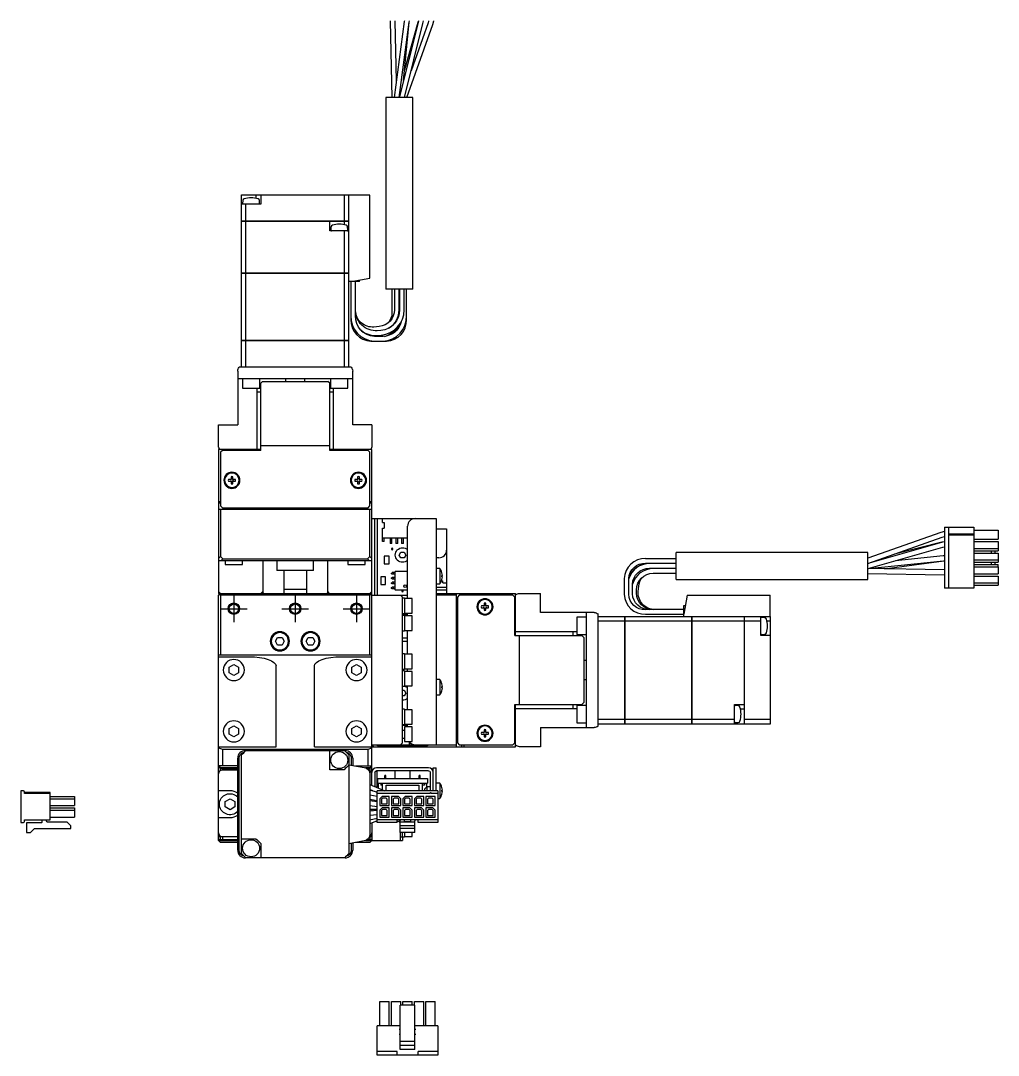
# Model space of a CAD drawing. Extents: x 0 to 1083, y -8 to 883.
# Drawn here: x 268.4 to 523.4, y 278.4 to 548.3 of the extents above; entities that cross this region are included whole.
import ezdxf

# ---------------------------------------------------------------- set-up
doc = ezdxf.new("R2010")
doc.units = 0
doc.header["$LTSCALE"] = 0.5
doc.linetypes.add('CENTER', pattern=[50.8, 31.75, -6.35, 6.35, -6.35])
for name, color, linetype in [('MSM_CENTER', 1, 'CENTER'), ('MSM_CONTINUOUS', 7, 'CONTINUOUS'), ('MSM_NARROW', 5, 'CONTINUOUS')]:
    doc.layers.add(name, color=color, linetype=linetype)

msp = doc.modelspace()

# ---------------------------------------------------------------- linework, layer by layer
at = {"layer": 'MSM_CENTER'}
for p, q in [((324, 398.41), (324, 391.41)), ((340, 398.41), (340, 391.41)), ((356, 398.41), (356, 391.41)), ((320.5, 394.91), (327.5, 394.91)), ((336.5, 394.91), (343.5, 394.91)), ((352.5, 394.91), (359.5, 394.91))]:
    msp.add_line(p, q, dxfattribs=at)
at = {"layer": 'MSM_CONTINUOUS'}
for p, q in [((364.8, 548.31), (364.8, 548.2)), ((364.8, 548.31), (364.81, 548.13)), ((364.8, 548.2), (365.2, 528.31)), ((368.46, 548.07), (365.85, 528.31)), ((366.1, 548.16), (366.1, 548.31)), ((366.42, 532.61), (366.1, 548.16)), ((368.49, 548.31), (368.46, 548.07)), ((369.75, 547.9), (369.79, 548.31)), ((369.76, 547.9), (369.79, 548.31)), ((372.15, 548.31), (372.03, 547.81)), ((372.16, 548.31), (372.07, 547.86)), ((373.33, 547.55), (373.47, 548.31)), ((374.81, 548.31), (374.65, 547.7)), ((375.87, 547.27), (376.13, 548.31)), ((375.88, 547.28), (376.14, 548.31)), ((367.16, 528.31), (369.75, 547.9)), ((372.07, 547.86), (367.19, 528.53)), ((368.25, 532.73), (369.76, 547.9)), ((368.47, 528.31), (373.33, 547.55)), ((372.03, 547.81), (368.52, 535.49)), ((369.14, 528.31), (375.88, 547.28)), ((374.65, 547.71), (370.22, 535.24)), ((370.65, 528.31), (363.65, 528.31)), ((363.65, 528.31), (363.65, 478.31)), ((370.65, 478.31), (370.65, 528.31)), ((326, 496.02), (326, 502.91)), ((326, 502.91), (354, 502.91)), ((329.75, 502.91), (329.75, 501.97)), ((331, 502.91), (331, 500.41)), ((352.85, 496.02), (352.85, 502.91)), ((354, 464.91), (354, 502.91)), ((359.5, 502.81), (354, 502.81)), ((359.5, 481.17), (359.5, 502.81)), ((331, 500.41), (326, 500.41)), ((326.34, 501.38), (326.27, 500.62)), ((327.16, 496.02), (327.16, 500.41)), ((330.73, 500.62), (330.67, 501.38)), ((326, 496.02), (354, 496.02)), ((326, 482.41), (326, 496.01)), ((354, 496.01), (326, 496.01)), ((326.01, 496.01), (326.01, 496.02)), ((327.16, 496.01), (327.16, 496.02)), ((327.16, 482.41), (327.16, 496.01)), ((349, 493.51), (349, 496.01)), ((349.34, 494.49), (349.27, 493.73)), ((352.75, 496.01), (352.75, 495.08)), ((352.85, 496.01), (352.85, 496.02)), ((353.73, 493.73), (353.67, 494.49)), ((353.99, 496.01), (353.99, 496.02)), ((354, 493.51), (349, 493.51)), ((352.85, 482.41), (352.85, 493.51)), ((326, 482.41), (354, 482.41)), ((326, 464.91), (326, 482.4)), ((354, 482.4), (326, 482.4)), ((326.01, 482.41), (326.01, 482.4)), ((327.16, 482.41), (327.16, 482.4)), ((327.16, 464.91), (327.16, 482.4)), ((352.85, 482.41), (352.85, 482.4)), ((352.85, 464.91), (352.85, 482.4)), ((353.99, 482.41), (353.99, 482.4)), ((354.6, 480.31), (359.5, 481.17)), ((356.8, 480.31), (356.8, 480.7)), ((356.8, 480.31), (354, 480.31)), ((354.55, 480.31), (354.55, 471.31)), ((355.75, 471.31), (355.75, 480.31)), ((370.65, 478.31), (363.65, 478.31)), ((365.25, 478.31), (365.25, 471.31)), ((365.9, 478.31), (365.9, 472.89)), ((367.1, 472.89), (367.1, 478.31)), ((367.2, 478.31), (367.2, 472.86)), ((368.4, 472.86), (368.4, 478.31)), ((369.05, 470.31), (369.05, 478.31)), ((354.55, 470.84), (354.55, 470.31)), ((365.25, 471.31), (365.13, 470.39)), ((361.9, 468.51), (360.52, 468.38)), ((362.34, 467.48), (361.42, 467.41)), ((326, 464.91), (354, 464.91)), ((326, 457.91), (326, 464.9)), ((354, 464.9), (326, 464.9)), ((326.01, 464.91), (326.01, 464.9)), ((327.16, 464.91), (327.16, 464.9)), ((327.16, 457.91), (327.16, 464.9)), ((352.85, 464.91), (352.85, 464.9)), ((352.85, 457.91), (352.85, 464.9)), ((353.99, 464.91), (353.99, 464.9)), ((354, 457.91), (354, 464.9)), ((359.75, 464.71), (363.85, 464.71)), ((362.93, 465.91), (360.67, 465.91)), ((361.51, 466.21), (362.44, 466.28)), ((325, 456.91), (325, 442.91)), ((354.62, 457.91), (325.38, 457.91)), ((355, 442.91), (355, 456.91)), ((355, 454.91), (325, 454.91)), ((326.25, 454.91), (326.25, 452.41)), ((330.75, 452.41), (330.75, 454.91)), ((331.5, 454.21), (331, 453.71)), ((331, 436.21), (331, 453.71)), ((331.5, 454.21), (348.5, 454.21)), ((337.5, 454.91), (337.5, 454.21)), ((342.5, 454.21), (342.5, 454.91)), ((349, 453.71), (348.5, 454.21)), ((349, 436.21), (349, 453.71)), ((349.25, 454.91), (349.25, 452.41)), ((353.75, 452.41), (353.75, 454.91)), ((326.25, 452.41), (330.75, 452.41)), ((330, 452.41), (330, 436.21)), ((331, 451.41), (330, 451.41)), ((350, 451.41), (349, 451.41)), ((349.25, 452.41), (353.75, 452.41)), ((350, 436.21), (350, 452.41)), ((320, 442.91), (325, 442.91)), ((320, 437.41), (320, 442.91)), ((360, 442.91), (355, 442.91)), ((360, 442.91), (360, 437.41)), ((349, 437.41), (331, 437.41)), ((331, 436.41), (320, 436.41)), ((320, 436.41), (320, 398.91)), ((321, 436.21), (320.5, 435.71)), ((320.5, 435.71), (320.5, 421.71)), ((331, 436.21), (321, 436.21)), ((360, 436.41), (349, 436.41)), ((359, 436.21), (349, 436.21)), ((359.5, 435.71), (359, 436.21)), ((359.5, 421.71), (359.5, 435.71)), ((360, 348.8), (360, 436.41)), ((323.26, 429.33), (323.26, 428.65)), ((323.74, 428.65), (323.74, 429.33)), ((356.26, 429.33), (356.26, 428.65)), ((356.74, 428.65), (356.74, 429.33)), ((323.26, 428.65), (322.58, 428.65)), ((322.58, 428.17), (323.26, 428.17)), ((323.26, 428.17), (323.26, 427.49)), ((324.42, 428.65), (323.74, 428.65)), ((323.74, 427.49), (323.74, 428.17)), ((323.74, 428.17), (324.42, 428.17)), ((356.26, 428.65), (355.58, 428.65)), ((355.58, 428.17), (356.26, 428.17)), ((356.26, 428.17), (356.26, 427.49)), ((357.42, 428.65), (356.74, 428.65)), ((356.74, 428.17), (357.42, 428.17)), ((356.74, 427.49), (356.74, 428.17)), ((320, 422.91), (320.5, 422.91)), ((320.5, 422.41), (320, 422.41)), ((320.5, 421.71), (321, 421.21)), ((321, 421.21), (359, 421.21)), ((330, 421.21), (330, 420.91)), ((331.75, 420.91), (331.75, 421.21)), ((335, 421.21), (335, 421.11)), ((335, 421.11), (345, 421.11)), ((335, 421.11), (335.2, 420.91)), ((344.8, 420.91), (345, 421.11)), ((345, 421.11), (345, 421.21)), ((348.25, 421.21), (348.25, 420.91)), ((350, 420.91), (350, 421.21)), ((359, 421.21), (359.5, 421.71)), ((359.5, 422.91), (360, 422.91)), ((360, 422.41), (359.5, 422.41)), ((320, 420.91), (360, 420.91)), ((320.5, 420.91), (320.5, 408.52)), ((359.5, 408.52), (359.5, 420.91)), ((360, 418.41), (376.8, 418.41)), ((360.8, 398.41), (360.8, 418.41)), ((361.5, 398.41), (361.5, 418.41)), ((362.75, 417.41), (362.75, 418.41)), ((376.8, 418.41), (376.8, 359.41)), ((362.75, 417.41), (363.25, 417.41)), ((362.75, 415.91), (363.25, 415.91)), ((362.75, 412.41), (362.75, 415.91)), ((363.25, 417.41), (363.25, 415.91)), ((369.3, 397.56), (369.3, 416.41)), ((376.8, 415.71), (379.5, 415.71)), ((379.5, 415.71), (379.5, 398.91)), ((509.4, 416.16), (509.4, 400.31)), ((509.4, 416.16), (517.05, 416.16)), ((510.42, 416.16), (510.42, 400.31)), ((517.05, 416.16), (517.05, 400.31)), ((362.75, 413.41), (369.3, 413.41)), ((363.25, 412.41), (363.25, 413.41)), ((364.75, 413.41), (364.75, 411.91)), ((365.25, 411.91), (365.25, 413.41)), ((366.25, 413.41), (366.25, 411.91)), ((366.75, 411.91), (366.75, 413.41)), ((367.75, 413.41), (367.75, 411.91)), ((368.25, 411.91), (368.25, 413.41)), ((369.25, 413.41), (369.25, 411.91)), ((508.37, 414.78), (489.4, 408.05)), ((489.4, 406.67), (508.8, 413.56)), ((509.4, 415.04), (508.37, 414.78)), ((508.8, 413.56), (509.4, 413.72)), ((508.8, 413.55), (509.4, 413.72)), ((517.05, 414.38), (510.42, 414.38)), ((517.05, 414.08), (510.42, 414.08)), ((517.05, 415.43), (523.4, 415.43)), ((517.05, 413.03), (523.4, 413.03)), ((523.4, 415.43), (523.4, 413.03)), ((363.25, 412.41), (362.75, 412.41)), ((365.25, 411.91), (364.75, 411.91)), ((366.75, 411.91), (366.25, 411.91)), ((368.25, 411.91), (367.75, 411.91)), ((369.3, 411.91), (369.25, 411.91)), ((489.49, 405.41), (508.91, 410.94)), ((508.55, 412.19), (490.34, 407)), ((508.64, 412.24), (496.33, 409.13)), ((509.4, 412.36), (508.55, 412.19)), ((509.4, 412.37), (508.64, 412.24)), ((508.91, 410.94), (509.4, 411.05)), ((517.05, 412.43), (523.4, 412.43)), ((517.05, 410.63), (523.4, 410.63)), ((523.4, 412.43), (523.4, 410.63)), ((523.4, 410.63), (523.4, 410.03)), ((320, 408.02), (320.5, 408.52)), ((320.5, 408.52), (321.11, 407.91)), ((321.11, 407.91), (320.61, 407.41)), ((321.11, 407.91), (358.89, 407.91)), ((358.89, 407.91), (359.5, 408.52)), ((359.39, 407.41), (358.89, 407.91)), ((359.5, 408.52), (360, 408.02)), ((363.25, 408.61), (363.25, 406.61)), ((364.5, 408.61), (363.25, 408.61)), ((364.5, 406.61), (364.5, 408.61)), ((367.14, 408.91), (367.57, 409.66)), ((367.57, 408.16), (367.14, 408.91)), ((367.57, 409.66), (368.43, 409.66)), ((368.43, 408.16), (367.57, 408.16)), ((368.43, 409.66), (368.87, 408.91)), ((368.87, 408.91), (368.43, 408.16)), ((377.5, 408.21), (376.8, 408.21)), ((439.4, 407.96), (431.4, 407.96)), ((439.4, 402.56), (439.4, 409.56)), ((489.4, 409.56), (439.4, 409.56)), ((489.4, 402.56), (489.4, 409.56)), ((508.99, 408.67), (496.59, 407.43)), ((509.4, 408.7), (508.99, 408.67)), ((517.05, 410.03), (523.4, 410.03)), ((517.05, 409.43), (523.4, 409.43)), ((517.05, 407.63), (523.4, 407.63)), ((521.51, 410.03), (521.51, 409.43)), ((522.51, 410.03), (522.51, 409.43)), ((523.4, 409.43), (523.4, 407.63)), ((523.4, 407.63), (523.4, 407.03)), ((360, 407.41), (320, 407.41)), ((321.75, 407.41), (321.75, 406.41)), ((321.75, 406.41), (326.25, 406.41)), ((326.25, 406.41), (326.25, 407.41)), ((331.52, 407.41), (331.52, 399.41)), ((335.25, 407.41), (335.25, 404.91)), ((344.75, 404.91), (335.25, 404.91)), ((337, 404.91), (337, 398.91)), ((343, 398.91), (343, 404.91)), ((344.75, 404.91), (344.75, 407.41)), ((348.49, 399.41), (348.49, 407.41)), ((353.75, 407.41), (353.75, 406.41)), ((353.75, 406.41), (358.25, 406.41)), ((358.25, 406.41), (358.25, 407.41)), ((363.25, 406.61), (364.5, 406.61)), ((377.7, 405.41), (376.8, 405.41)), ((377.7, 405.41), (377.7, 401.41)), ((430.91, 406.58), (430.5, 406.35)), ((431.4, 406.76), (439.4, 406.76)), ((431.67, 405.3), (431.69, 405.31)), ((431.69, 405.3), (431.67, 405.3)), ((431.69, 405.31), (432.9, 405.46)), ((432.4, 405.36), (431.69, 405.3)), ((439.4, 406.66), (432.4, 406.66)), ((432.4, 405.46), (439.4, 405.46)), ((439.4, 405.36), (432.4, 405.36)), ((509.32, 405.01), (489.4, 405.41)), ((489.52, 405.42), (509.12, 407.38)), ((493.7, 405.32), (509.16, 407.37)), ((509.12, 407.38), (509.4, 407.4)), ((509.4, 405.01), (509.25, 405.01)), ((509.4, 405.01), (509.32, 405.01)), ((517.05, 407.03), (523.4, 407.03)), ((517.05, 406.43), (523.4, 406.43)), ((517.05, 405.83), (523.4, 405.83)), ((521.51, 407.03), (521.51, 406.43)), ((522.51, 407.03), (522.51, 406.43)), ((523.4, 405.83), (523.4, 406.43)), ((523.4, 405.83), (523.4, 404.03)), ((362.3, 403.22), (362.3, 401.22)), ((363.55, 403.22), (362.3, 403.22)), ((363.55, 401.22), (363.55, 403.22)), ((365, 404.22), (365.25, 404.22)), ((365, 404.22), (365, 404.02)), ((365.25, 404.02), (365, 404.02)), ((365, 402.95), (365, 402.75)), ((365, 402.95), (365.25, 402.95)), ((365.25, 402.75), (365, 402.75)), ((365.25, 404.22), (365.32, 404.33)), ((365.32, 403.9), (365.25, 404.02)), ((365.25, 402.95), (365.32, 403.06)), ((365.32, 402.63), (365.25, 402.75)), ((366.05, 404.33), (365.32, 404.33)), ((366.05, 403.9), (365.32, 403.9)), ((366.05, 403.06), (365.32, 403.06)), ((366.05, 402.63), (365.32, 402.63)), ((365.61, 403.9), (365.61, 404.33)), ((365.61, 402.63), (365.61, 403.06)), ((366.05, 399.86), (366.05, 404.56)), ((366.15, 404.66), (369.3, 404.66)), ((378.27, 404.29), (378.28, 404.3)), ((378.27, 403.59), (378.39, 403.59)), ((378.27, 403.23), (378.27, 403.59)), ((378.39, 403.23), (378.27, 403.23)), ((378.28, 402.52), (378.27, 402.52)), ((425.8, 402.76), (425.8, 398.66)), ((427, 398.66), (427, 402.76)), ((427.01, 402.75), (427, 402.71)), ((433.4, 404.16), (439.4, 404.16)), ((439.4, 402.56), (489.4, 402.56)), ((489.4, 404.11), (509.29, 403.71)), ((509.29, 403.71), (509.4, 403.71)), ((517.05, 404.03), (523.4, 404.03)), ((517.05, 403.43), (523.4, 403.43)), ((523.4, 403.43), (523.4, 401.63)), ((343, 399.91), (337, 399.91)), ((362.3, 401.22), (363.55, 401.22)), ((365, 401.68), (365, 401.48)), ((365, 401.68), (365.25, 401.68)), ((365.25, 401.48), (365, 401.48)), ((365, 400.41), (365, 400.21)), ((365, 400.41), (365.25, 400.41)), ((365.25, 400.21), (365, 400.21)), ((365.25, 401.68), (365.32, 401.79)), ((365.32, 401.36), (365.25, 401.48)), ((365.25, 400.41), (365.32, 400.52)), ((365.32, 400.09), (365.25, 400.21)), ((366.05, 401.79), (365.32, 401.79)), ((366.05, 401.36), (365.32, 401.36)), ((366.05, 400.52), (365.32, 400.52)), ((366.05, 400.09), (365.32, 400.09)), ((365.61, 401.36), (365.61, 401.79)), ((365.61, 400.09), (365.61, 400.52)), ((369.3, 399.76), (366.15, 399.76)), ((376.8, 401.41), (377.7, 401.41)), ((379.5, 400.41), (376.8, 400.41)), ((379.5, 399.71), (376.8, 399.71)), ((378.15, 402.16), (378.5, 402.16)), ((378.5, 401.66), (378.5, 402.16)), ((378.5, 401.66), (379.5, 401.66)), ((428, 398.82), (428, 401.3)), ((429, 398.97), (429, 399.85)), ((429.48, 399.42), (429.6, 400.81)), ((517.05, 400.31), (509.4, 400.31)), ((517.05, 401.63), (523.4, 401.63)), ((517.05, 401.03), (523.4, 401.03)), ((523.4, 401.63), (523.4, 401.03)), ((320.5, 398.91), (320, 399.41)), ((320, 398.91), (360, 398.91)), ((320, 398.41), (320.5, 398.91)), ((320, 334.41), (320, 398.41)), ((320.5, 398.41), (320.25, 398.66)), ((320.5, 398.41), (320.5, 382.91)), ((359.5, 398.41), (320.5, 398.41)), ((331.52, 399.41), (331.02, 398.91)), ((331.7, 398.91), (331.52, 399.41)), ((348.49, 399.41), (348.31, 398.91)), ((348.99, 398.91), (348.49, 399.41)), ((360, 399.41), (359.5, 398.91)), ((359.5, 398.91), (360, 398.41)), ((359.75, 398.66), (359.5, 398.41)), ((359.5, 382.91), (359.5, 398.41)), ((360, 398.41), (369.3, 398.41)), ((368, 397.91), (367.5, 398.41)), ((368, 359.91), (368, 397.91)), ((368.5, 397.66), (368, 397.66)), ((368.5, 397.66), (368.5, 393.66)), ((370.5, 397.56), (368.5, 397.56)), ((370.5, 393.76), (370.5, 397.56)), ((376.8, 398.91), (397.5, 398.91)), ((382, 398.41), (376.8, 398.41)), ((382, 398.91), (382, 358.91)), ((382.8, 398.41), (382.3, 397.91)), ((382.3, 397.91), (382.3, 359.91)), ((396.8, 398.41), (382.8, 398.41)), ((383.5, 398.41), (383.5, 398.91)), ((384, 398.91), (384, 398.41)), ((397.3, 397.91), (396.8, 398.41)), ((397.3, 387.91), (397.3, 397.91)), ((397.5, 387.91), (397.5, 398.91)), ((398.5, 398.91), (404, 398.91)), ((404, 393.91), (404, 398.91)), ((442.27, 398.41), (441.4, 393.51)), ((442.27, 398.41), (463.9, 398.41)), ((463.9, 392.91), (463.9, 398.41)), ((389.26, 395.65), (388.58, 395.65)), ((388.58, 395.17), (389.26, 395.17)), ((389.26, 396.33), (389.26, 395.65)), ((389.26, 395.17), (389.26, 394.49)), ((389.74, 395.65), (389.74, 396.33)), ((390.42, 395.65), (389.74, 395.65)), ((389.74, 394.49), (389.74, 395.17)), ((389.74, 395.17), (390.42, 395.17)), ((441.4, 394.66), (431.4, 394.66)), ((433.88, 394.66), (433.64, 394.66)), ((441.4, 392.91), (441.4, 395.71)), ((441.4, 395.71), (441.79, 395.71)), ((368, 393.66), (368.5, 393.66)), ((369.3, 393.41), (368, 393.41)), ((368.5, 393.16), (368, 393.16)), ((368.5, 393.76), (370.5, 393.76)), ((368.5, 393.16), (368.5, 389.16)), ((370.5, 393.06), (368.5, 393.06)), ((369.3, 393.06), (369.3, 393.76)), ((370.5, 389.26), (370.5, 393.06)), ((418, 393.91), (404, 393.91)), ((413.5, 392.66), (413.5, 388.16)), ((416, 392.66), (413.5, 392.66)), ((416, 363.91), (416, 393.91)), ((419, 364.29), (419, 393.53)), ((419, 392.91), (425.99, 392.91)), ((419, 391.75), (425.99, 391.75)), ((425.99, 364.91), (425.99, 392.91)), ((426, 392.9), (425.99, 392.9)), ((426, 391.75), (425.99, 391.75)), ((426, 392.91), (464, 392.91)), ((426, 392.91), (426, 364.91)), ((426, 391.75), (443.49, 391.75)), ((431.4, 393.46), (441.4, 393.46)), ((443.49, 364.91), (443.49, 392.91)), ((443.5, 392.9), (443.49, 392.9)), ((443.5, 391.75), (443.49, 391.75)), ((443.5, 392.91), (443.5, 364.91)), ((443.5, 391.75), (457.1, 391.75)), ((457.1, 392.91), (457.1, 364.91)), ((457.1, 392.9), (457.11, 392.9)), ((457.1, 391.75), (457.11, 391.75)), ((457.11, 392.91), (457.11, 364.91)), ((457.11, 391.75), (461.5, 391.75)), ((461.5, 387.91), (461.5, 392.91)), ((462.48, 392.57), (461.71, 392.64)), ((464, 391.66), (463.06, 391.66)), ((464, 364.91), (464, 392.91)), ((368, 389.16), (368.5, 389.16)), ((368.5, 389.26), (370.5, 389.26)), ((369.3, 383.06), (369.3, 389.26)), ((382.3, 388.91), (382, 388.91)), ((413.5, 388.91), (397.3, 388.91)), ((412.5, 387.91), (412.5, 388.91)), ((334.85, 386.41), (335.42, 387.41)), ((335.42, 385.41), (334.85, 386.41)), ((335.42, 387.41), (336.58, 387.41)), ((336.58, 387.41), (337.16, 386.41)), ((337.16, 386.41), (336.58, 385.41)), ((342.85, 386.41), (343.42, 387.41)), ((343.42, 385.41), (342.85, 386.41)), ((343.42, 387.41), (344.58, 387.41)), ((344.58, 387.41), (345.16, 386.41)), ((345.16, 386.41), (344.58, 385.41)), ((368, 387.28), (369.3, 387.28)), ((369.3, 386.35), (368, 386.35)), ((382, 387.16), (382.3, 387.16)), ((397.3, 387.91), (414.8, 387.91)), ((398.5, 369.91), (398.5, 387.91)), ((413.5, 388.16), (416, 388.16)), ((415.3, 387.41), (414.8, 387.91)), ((415.3, 387.41), (415.3, 370.41)), ((464, 387.91), (461.5, 387.91)), ((461.71, 388.18), (462.48, 388.24)), ((336.58, 385.41), (335.42, 385.41)), ((344.58, 385.41), (343.42, 385.41)), ((382.2, 383.91), (382, 383.71)), ((382.2, 383.91), (382.2, 373.91)), ((382.3, 383.91), (382.2, 383.91)), ((320, 382.91), (360, 382.91)), ((320, 382.39), (328, 382.39)), ((328, 382.39), (329.37, 382.35)), ((329.37, 382.35), (330.68, 382.21)), ((330.68, 382.21), (331.89, 381.99)), ((331.89, 381.99), (332.95, 381.69)), ((332.95, 381.69), (333.82, 381.32)), ((333.82, 381.32), (334.47, 380.9)), ((334.47, 380.9), (334.87, 380.45)), ((345.14, 380.45), (345.53, 380.9)), ((345.53, 380.9), (346.18, 381.32)), ((346.18, 381.32), (347.05, 381.69)), ((347.05, 381.69), (348.11, 381.99)), ((348.11, 381.99), (349.32, 382.21)), ((349.32, 382.21), (350.64, 382.35)), ((350.64, 382.35), (352, 382.39)), ((352, 382.39), (360, 382.39)), ((368.5, 383.16), (368, 383.16)), ((368.5, 383.16), (368.5, 379.16)), ((368.5, 383.15), (369.3, 383.15)), ((370.5, 383.06), (368.5, 383.06)), ((370.5, 379.26), (370.5, 383.06)), ((416, 381.41), (415.3, 381.41)), ((322.75, 379.63), (324, 380.35)), ((322.75, 378.19), (322.75, 379.63)), ((324, 377.46), (322.75, 378.19)), ((324, 380.35), (325.25, 379.63)), ((325.25, 378.19), (324, 377.46)), ((325.25, 379.63), (325.25, 378.19)), ((334.87, 380.45), (335, 379.98)), ((335, 358.91), (335, 379.98)), ((345, 379.98), (345.14, 380.45)), ((345, 358.91), (345, 379.98)), ((354.75, 379.63), (356, 380.35)), ((354.75, 378.19), (354.75, 379.63)), ((356, 377.46), (354.75, 378.19)), ((356, 380.35), (357.25, 379.63)), ((357.25, 378.19), (356, 377.46)), ((357.25, 379.63), (357.25, 378.19)), ((368, 379.16), (368.5, 379.16)), ((368.5, 378.66), (368, 378.66)), ((368.5, 379.26), (370.5, 379.26)), ((368.5, 378.66), (368.5, 374.66)), ((370.5, 378.56), (368.5, 378.56)), ((369.3, 378.56), (369.3, 379.26)), ((370.5, 374.76), (370.5, 378.56)), ((377.7, 376.41), (376.8, 376.41)), ((377.7, 376.41), (377.7, 372.41)), ((378.27, 375.29), (378.28, 375.3)), ((415.3, 376.41), (416, 376.41)), ((368, 374.66), (368.5, 374.66)), ((368, 373.66), (368.43, 373.66)), ((368.43, 373.66), (368.87, 372.91)), ((368.87, 372.91), (368.43, 372.16)), ((368.5, 374.76), (370.5, 374.76)), ((369.3, 368.56), (369.3, 374.76)), ((378.27, 374.59), (378.39, 374.59)), ((378.27, 374.23), (378.27, 374.59)), ((378.39, 374.23), (378.27, 374.23)), ((378.28, 373.52), (378.27, 373.52)), ((382, 374.11), (382.2, 373.91)), ((382.2, 373.91), (382.3, 373.91)), ((368.43, 372.16), (368, 372.16)), ((376.8, 372.41), (377.7, 372.41)), ((382.3, 370.66), (382, 370.66)), ((397.3, 359.91), (397.3, 369.91)), ((397.3, 369.91), (414.8, 369.91)), ((397.5, 358.91), (397.5, 369.91)), ((412.5, 368.91), (412.5, 369.91)), ((414.8, 369.91), (415.3, 370.41)), ((454.6, 369.91), (457.1, 369.91)), ((454.6, 364.91), (454.6, 369.91)), ((368.5, 368.66), (368, 368.66)), ((368.5, 368.66), (368.5, 364.66)), ((369.3, 368.57), (368.5, 368.57)), ((370.5, 368.56), (368.5, 368.56)), ((370.5, 364.76), (370.5, 368.56)), ((382, 368.91), (382.3, 368.91)), ((397.3, 368.91), (413.5, 368.91)), ((413.5, 369.66), (413.5, 365.16)), ((416, 369.66), (413.5, 369.66)), ((455.59, 369.57), (454.82, 369.64)), ((457.1, 368.66), (456.17, 368.66)), ((368, 364.66), (368.5, 364.66)), ((369.3, 364.41), (368, 364.41)), ((368.5, 364.76), (370.5, 364.76)), ((369.3, 364.06), (369.3, 364.76)), ((413.5, 365.16), (416, 365.16)), ((419, 366.06), (425.99, 366.06)), ((419, 364.91), (425.99, 364.91)), ((426, 366.07), (425.99, 366.07)), ((426, 364.92), (425.99, 364.92)), ((426, 366.06), (443.49, 366.06)), ((426, 364.91), (443.49, 364.91)), ((443.5, 366.07), (443.49, 366.07)), ((443.5, 364.92), (443.49, 364.92)), ((443.5, 366.06), (454.6, 366.06)), ((443.5, 364.91), (457.1, 364.91)), ((454.82, 365.18), (455.59, 365.24)), ((457.1, 366.07), (457.11, 366.07)), ((457.1, 364.92), (457.11, 364.92)), ((457.11, 366.06), (464, 366.06)), ((457.11, 364.91), (464, 364.91)), ((322.75, 363.63), (324, 364.35)), ((322.75, 362.19), (322.75, 363.63)), ((324, 361.46), (322.75, 362.19)), ((324, 364.35), (325.25, 363.63)), ((325.25, 362.19), (324, 361.46)), ((325.25, 363.63), (325.25, 362.19)), ((354.75, 363.63), (356, 364.35)), ((354.75, 362.19), (354.75, 363.63)), ((356, 361.46), (354.75, 362.19)), ((356, 364.35), (357.25, 363.63)), ((357.25, 362.19), (356, 361.46)), ((357.25, 363.63), (357.25, 362.19)), ((368.5, 363.16), (368, 363.16)), ((368.5, 364.06), (368.5, 360.26)), ((370.5, 364.06), (368.5, 364.06)), ((370.5, 360.26), (370.5, 364.06)), ((389.26, 362.65), (388.58, 362.65)), ((388.58, 362.17), (389.26, 362.17)), ((389.26, 363.33), (389.26, 362.65)), ((389.26, 362.17), (389.26, 361.49)), ((389.74, 362.65), (389.74, 363.33)), ((390.42, 362.65), (389.74, 362.65)), ((389.74, 361.49), (389.74, 362.17)), ((389.74, 362.17), (390.42, 362.17)), ((404, 363.91), (404, 358.91)), ((404, 363.91), (418, 363.91)), ((360, 359.41), (382, 359.41)), ((360.5, 358.91), (360, 359.41)), ((361.5, 359.11), (361.5, 359.41)), ((374.5, 359.11), (361.5, 359.11)), ((367.5, 359.41), (368, 359.91)), ((368, 361.16), (368.5, 361.16)), ((368.5, 360.26), (370.5, 360.26)), ((368.5, 358.91), (368.5, 359.11)), ((369.31, 359.11), (369.11, 358.91)), ((369.75, 360.14), (369.75, 359.41)), ((374.5, 359.41), (374.5, 359.11)), ((382.3, 359.91), (382.8, 359.41)), ((382.8, 359.41), (396.8, 359.41)), ((383.5, 358.91), (383.5, 359.41)), ((384, 359.41), (384, 358.91)), ((396.8, 359.41), (397.3, 359.91)), ((320, 358.91), (335, 358.91)), ((320, 358.63), (321, 358.29)), ((321, 358.29), (321, 353.91)), ((321, 358.29), (359, 358.29)), ((326, 331.06), (326, 356.75)), ((327, 357.91), (353, 357.91)), ((345, 358.91), (397.5, 358.91)), ((349, 352.91), (349, 357.91)), ((354, 356.75), (354, 331.06)), ((359, 358.29), (360, 358.63)), ((359, 353.91), (359, 358.29)), ((404, 358.91), (398.5, 358.91)), ((325, 353.91), (320, 353.91)), ((320.25, 353.66), (320, 353.41)), ((320.25, 353.66), (320.5, 353.91)), ((320.5, 353.41), (320.25, 353.66)), ((325, 331.91), (325, 355.91)), ((325.38, 331.91), (325.38, 355.91)), ((354, 354.21), (358.01, 353.5)), ((354.62, 355.91), (354.62, 354.1)), ((355, 355.91), (355, 354.03)), ((355.7, 353.91), (360, 353.91)), ((359.5, 353.91), (359.75, 353.66)), ((359.75, 353.66), (359.5, 353.41)), ((360, 353.41), (359.75, 353.66)), ((325, 353.41), (320, 353.41)), ((320.2, 352.41), (320, 352.41)), ((320.5, 352.67), (320.5, 353.21)), ((320.5, 353.21), (325, 353.21)), ((321, 353.21), (321, 352.81)), ((325, 352.81), (321, 352.81)), ((352.75, 352.91), (349, 352.91)), ((360, 353.41), (358.35, 353.41)), ((358.73, 353.21), (359.5, 353.21)), ((359, 352.97), (359, 353.21)), ((359.5, 353.21), (359.5, 352.67)), ((359.5, 351.73), (359.5, 336.09)), ((360, 352.41), (359.8, 352.41)), ((360.8, 352.21), (360.8, 348.46)), ((361.3, 352.41), (360.86, 352.41)), ((374.8, 353.41), (361.2, 353.41)), ((374.8, 352.61), (361.2, 352.61)), ((361.3, 352.41), (361.3, 348.41)), ((363.63, 351.41), (363.38, 351.41)), ((363.38, 350.61), (363.38, 351.41)), ((363.63, 350.61), (363.63, 351.41)), ((366, 352.61), (366, 350.61)), ((370, 350.61), (370, 352.61)), ((372.38, 350.61), (372.38, 351.41)), ((372.63, 351.41), (372.38, 351.41)), ((372.63, 350.61), (372.63, 351.41)), ((375.2, 352.21), (375.2, 347.38)), ((376, 353.41), (376.8, 353.41)), ((376, 347.38), (376, 353.41)), ((376.8, 347.38), (376.8, 353.41)), ((359.5, 349.01), (363.35, 347.38)), ((360.92, 348.41), (361.3, 348.41)), ((361.5, 350.61), (374.5, 350.61)), ((361.5, 350.61), (361.5, 349.41)), ((361.5, 349.41), (374.5, 349.41)), ((361.75, 348.06), (361.75, 349.41)), ((362.3, 349.41), (362.3, 348.86)), ((362.75, 348.86), (362.3, 348.86)), ((362.75, 347.63), (362.75, 349.41)), ((363.75, 348.91), (372.25, 348.91)), ((363.75, 347.38), (363.75, 348.91)), ((372.25, 348.91), (372.25, 347.38)), ((373.25, 347.38), (373.25, 349.41)), ((373.71, 348.86), (373.25, 348.86)), ((373.71, 349.41), (373.71, 348.86)), ((374.1, 348.21), (373.8, 347.91)), ((374.3, 348.41), (374.1, 348.21)), ((374.25, 349.41), (374.25, 348.36)), ((374.3, 348.41), (374.3, 347.38)), ((375.2, 348.41), (374.3, 348.41)), ((374.5, 350.61), (374.5, 349.41)), ((377.7, 349.41), (376.8, 349.41)), ((377.7, 349.41), (377.7, 345.41)), ((378.27, 348.29), (378.28, 348.3)), ((268.4, 347.38), (268.4, 339.1)), ((269.12, 347.38), (268.4, 347.38)), ((269.42, 346.67), (269.42, 347.08)), ((276.05, 346.92), (269.42, 346.92)), ((276.05, 346.67), (269.42, 346.67)), ((276.05, 339.81), (276.05, 346.92)), ((276.05, 345.94), (282.4, 345.94)), ((282.4, 345.94), (282.4, 343.54)), ((323, 347.41), (320, 347.41)), ((359.5, 347.64), (361.4, 347.03)), ((359.5, 346.39), (361.4, 346.02)), ((359.52, 347.7), (360.13, 347.44)), ((360, 347.48), (360, 347.5)), ((377.25, 347.38), (361.4, 347.38)), ((361.4, 339.1), (361.4, 347.38)), ((375.17, 346.67), (361.4, 346.67)), ((362.72, 345.94), (362.12, 345.34)), ((362.79, 345.49), (362.54, 345.24)), ((364.52, 345.94), (362.72, 345.94)), ((363.76, 345.49), (362.79, 345.49)), ((364.01, 345.24), (363.76, 345.49)), ((364.52, 343.54), (364.52, 345.94)), ((366.92, 345.94), (365.12, 345.94)), ((365.12, 345.94), (365.12, 343.54)), ((365.79, 345.49), (365.54, 345.24)), ((366.76, 345.49), (365.79, 345.49)), ((367.01, 345.24), (366.76, 345.49)), ((366.92, 345.94), (367.52, 345.34)), ((368.72, 345.94), (368.12, 345.34)), ((368.79, 345.49), (368.54, 345.24)), ((370.52, 345.94), (368.72, 345.94)), ((369.76, 345.49), (368.79, 345.49)), ((370.01, 345.24), (369.76, 345.49)), ((370.52, 343.54), (370.52, 345.94)), ((371.72, 345.94), (371.12, 345.34)), ((371.79, 345.49), (371.54, 345.24)), ((373.52, 345.94), (371.72, 345.94)), ((372.76, 345.49), (371.79, 345.49)), ((373.01, 345.24), (372.76, 345.49)), ((373.52, 343.54), (373.52, 345.94)), ((373.8, 347.38), (373.8, 347.91)), ((374.12, 345.94), (374.12, 343.54)), ((376.52, 345.94), (374.12, 345.94)), ((374.79, 345.49), (374.54, 345.24)), ((375.76, 345.49), (374.79, 345.49)), ((375.17, 346.67), (375.17, 346.77)), ((375.47, 346.77), (375.47, 346.67)), ((377.25, 346.67), (375.47, 346.67)), ((376.01, 345.24), (375.76, 345.49)), ((376.52, 343.54), (376.52, 345.94)), ((377.25, 347.38), (377.25, 339.1)), ((378.27, 347.23), (378.27, 347.59)), ((378.27, 347.59), (378.39, 347.59)), ((378.39, 347.23), (378.27, 347.23)), ((378.28, 346.52), (378.27, 346.52)), ((276.05, 345.34), (282.4, 345.34)), ((276.05, 343.54), (282.4, 343.54)), ((276.05, 342.94), (282.4, 342.94)), ((282.4, 342.94), (282.4, 340.54)), ((321.75, 344.63), (323, 345.35)), ((321.75, 343.19), (321.75, 344.63)), ((323, 342.46), (321.75, 343.19)), ((323, 345.35), (324.25, 344.63)), ((324.25, 343.19), (323, 342.46)), ((324.25, 344.63), (324.25, 343.19)), ((361.4, 344.8), (359.5, 345.16)), ((361.4, 344.51), (359.5, 344.78)), ((359.5, 343.57), (361.4, 343.3)), ((360, 345.07), (360, 344.71)), ((362.12, 345.34), (362.12, 343.54)), ((362.12, 343.54), (364.52, 343.54)), ((362.12, 342.34), (362.72, 342.94)), ((362.54, 345.24), (362.54, 343.99)), ((362.54, 343.99), (364.01, 343.99)), ((364.52, 342.94), (362.72, 342.94)), ((364.01, 343.99), (364.01, 345.24)), ((364.52, 340.54), (364.52, 342.94)), ((365.12, 343.54), (367.52, 343.54)), ((366.92, 342.94), (365.12, 342.94)), ((365.12, 342.94), (365.12, 340.54)), ((365.54, 345.24), (365.54, 343.99)), ((365.54, 343.99), (367.01, 343.99)), ((367.52, 342.34), (366.92, 342.94)), ((367.01, 343.99), (367.01, 345.24)), ((367.52, 343.54), (367.52, 345.34)), ((368.12, 345.34), (368.12, 343.54)), ((368.12, 343.54), (370.52, 343.54)), ((368.12, 342.94), (368.12, 340.54)), ((369.92, 342.94), (368.12, 342.94)), ((368.54, 345.24), (368.54, 343.99)), ((368.54, 343.99), (370.01, 343.99)), ((370.52, 342.34), (369.92, 342.94)), ((370.01, 343.99), (370.01, 345.24)), ((371.12, 345.34), (371.12, 343.54)), ((371.12, 343.54), (373.52, 343.54)), ((372.92, 342.94), (371.12, 342.94)), ((371.12, 342.94), (371.12, 340.54)), ((371.54, 345.24), (371.54, 343.99)), ((371.54, 343.99), (373.01, 343.99)), ((373.52, 342.34), (372.92, 342.94)), ((373.01, 343.99), (373.01, 345.24)), ((374.12, 343.54), (376.52, 343.54)), ((374.12, 342.94), (374.12, 340.54)), ((375.92, 342.94), (374.12, 342.94)), ((374.54, 345.24), (374.54, 343.99)), ((374.54, 343.99), (376.01, 343.99)), ((376.52, 342.34), (375.92, 342.94)), ((376.01, 343.99), (376.01, 345.24)), ((377.25, 345.41), (377.7, 345.41)), ((276.05, 342.34), (282.4, 342.34)), ((276.05, 340.54), (282.4, 340.54)), ((320, 340.41), (323, 340.41)), ((361.4, 342.54), (359.5, 342.5)), ((359.5, 342.18), (361.4, 342.33)), ((361.4, 341.13), (359.5, 340.97)), ((361.4, 340.15), (359.5, 339.74)), ((360, 342.51), (360, 342.22)), ((362.12, 342.34), (362.12, 340.54)), ((362.12, 340.54), (364.52, 340.54)), ((362.79, 342.49), (362.54, 342.24)), ((362.54, 342.24), (362.54, 340.99)), ((362.54, 340.99), (364.01, 340.99)), ((363.76, 342.49), (362.79, 342.49)), ((364.01, 342.24), (363.76, 342.49)), ((364.01, 340.99), (364.01, 342.24)), ((365.12, 340.54), (367.52, 340.54)), ((365.79, 342.49), (365.54, 342.24)), ((365.54, 342.24), (365.54, 340.99)), ((365.54, 340.99), (367.01, 340.99)), ((366.76, 342.49), (365.79, 342.49)), ((367.01, 342.24), (366.76, 342.49)), ((367.01, 340.99), (367.01, 342.24)), ((367.52, 340.54), (367.52, 342.34)), ((368.12, 340.54), (370.52, 340.54)), ((368.79, 342.49), (368.54, 342.24)), ((368.54, 342.24), (368.54, 340.99)), ((368.54, 340.99), (370.01, 340.99)), ((369.76, 342.49), (368.79, 342.49)), ((370.01, 342.24), (369.76, 342.49)), ((370.01, 340.99), (370.01, 342.24)), ((370.52, 340.54), (370.52, 342.34)), ((371.12, 340.54), (373.52, 340.54)), ((371.79, 342.49), (371.54, 342.24)), ((371.54, 342.24), (371.54, 340.99)), ((371.54, 340.99), (373.01, 340.99)), ((372.76, 342.49), (371.79, 342.49)), ((373.01, 342.24), (372.76, 342.49)), ((373.01, 340.99), (373.01, 342.24)), ((373.52, 340.54), (373.52, 342.34)), ((374.12, 340.54), (376.52, 340.54)), ((374.79, 342.49), (374.54, 342.24)), ((374.54, 342.24), (374.54, 340.99)), ((374.54, 340.99), (376.01, 340.99)), ((375.76, 342.49), (374.79, 342.49)), ((376.01, 342.24), (375.76, 342.49)), ((376.01, 340.99), (376.01, 342.24)), ((376.52, 340.54), (376.52, 342.34)), ((268.4, 339.1), (269.12, 339.1)), ((269.42, 339.4), (269.42, 339.81)), ((269.42, 339.81), (276.05, 339.81)), ((269.95, 339.06), (269.95, 336.53)), ((273.8, 339.06), (269.95, 339.06)), ((270.95, 336.53), (271.97, 337.55)), ((271.97, 337.55), (281.51, 337.55)), ((273.95, 339.81), (273.95, 339.21)), ((275.1, 339.53), (275.1, 339.81)), ((280.51, 339.25), (275.38, 339.25)), ((281.51, 338.25), (280.51, 339.25)), ((281.51, 337.55), (281.51, 338.25)), ((361.4, 339.61), (359.5, 338.8)), ((360, 339.02), (360, 334.41)), ((361.4, 339.41), (360.92, 339.41)), ((377.25, 339.81), (361.4, 339.81)), ((366.59, 339.1), (361.4, 339.1)), ((366.59, 339.1), (366.59, 339.81)), ((367.39, 339.41), (366.59, 339.41)), ((367, 339.41), (367.39, 339.02)), ((367.39, 336.53), (367.39, 339.56)), ((371.25, 339.25), (367.39, 339.25)), ((371.25, 338.25), (367.39, 338.25)), ((371.25, 337.55), (367.39, 337.55)), ((368.5, 339.25), (368.5, 339.81)), ((368.5, 339.41), (368.5, 339.25)), ((368.5, 339.41), (368.5, 339.41)), ((370.15, 339.31), (368.5, 339.31)), ((370.15, 339.25), (370.15, 339.81)), ((371.25, 336.53), (371.25, 339.56)), ((372.05, 339.1), (372.05, 339.81)), ((377.25, 339.1), (372.05, 339.1)), ((269.95, 336.53), (270.95, 336.53)), ((321, 335.41), (320, 335.41)), ((320, 334.91), (320.5, 334.41)), ((320.5, 334.61), (320.5, 335.41)), ((321, 335.41), (321, 334.61)), ((325, 335.41), (321, 335.41)), ((326, 334.91), (329.75, 334.91)), ((359, 334.61), (359, 334.84)), ((360, 335.41), (359.37, 335.41)), ((359.5, 335.41), (359.5, 334.61)), ((359.5, 334.41), (360, 334.91)), ((371.25, 336.53), (367.39, 336.53)), ((367.5, 334.41), (367.5, 336.53)), ((367.5, 335.41), (368.5, 335.41)), ((368, 335.41), (368, 336.53)), ((368, 335.41), (368, 334.41)), ((368.5, 336.53), (368.5, 335.41)), ((368.5, 335.51), (370.5, 335.51)), ((370.5, 335.51), (370.5, 336.53)), ((320, 334.41), (320.25, 334.16)), ((320.25, 334.16), (320.5, 334.41)), ((320.5, 333.91), (320.25, 334.16)), ((325, 334.61), (320.5, 334.61)), ((320.5, 334.41), (325, 334.41)), ((325, 333.91), (320.5, 333.91)), ((331, 333.66), (331, 329.91)), ((358.01, 334.32), (354, 333.61)), ((354.62, 333.72), (354.62, 331.91)), ((355, 333.78), (355, 331.91)), ((359.5, 333.91), (355.7, 333.91)), ((358.35, 334.41), (359.5, 334.41)), ((359.5, 334.61), (358.73, 334.61)), ((360, 334.41), (359.5, 333.91)), ((359.5, 334.41), (359.75, 334.16)), ((360, 334.41), (368, 334.41)), ((353, 329.91), (327, 329.91)), ((362.12, 286.05), (362.12, 292.4)), ((362.12, 292.4), (364.52, 292.4)), ((364.52, 286.05), (364.52, 292.4)), ((365.12, 292.4), (367.52, 292.4)), ((365.12, 286.05), (365.12, 292.4)), ((367.39, 279.95), (367.39, 291.51)), ((371.25, 291.51), (367.39, 291.51)), ((367.52, 291.51), (367.52, 292.4)), ((368.12, 291.51), (368.12, 292.4)), ((368.12, 292.4), (370.52, 292.4)), ((370.52, 291.51), (370.52, 292.4)), ((371.12, 291.51), (371.12, 292.4)), ((371.12, 292.4), (373.52, 292.4)), ((371.25, 279.95), (371.25, 291.51)), ((373.52, 286.05), (373.52, 292.4)), ((374.12, 286.05), (374.12, 292.4)), ((374.12, 292.4), (376.52, 292.4)), ((376.52, 286.05), (376.52, 292.4)), ((361.4, 278.4), (361.4, 286.05)), ((367.39, 286.05), (361.4, 286.05)), ((367.39, 285.1), (367.14, 285.1)), ((367.14, 283.95), (367.39, 283.95)), ((377.25, 286.05), (371.25, 286.05)), ((371.5, 285.1), (371.25, 285.1)), ((371.25, 283.95), (371.5, 283.95)), ((377.25, 286.05), (377.25, 278.4)), ((371.25, 281.97), (367.39, 281.97)), ((371.25, 280.95), (367.39, 280.95)), ((366.59, 279.42), (361.4, 279.42)), ((377.25, 278.4), (361.4, 278.4)), ((366.59, 278.4), (366.59, 279.42)), ((371.25, 279.95), (367.39, 279.95)), ((377.25, 279.42), (372.05, 279.42)), ((372.05, 278.4), (372.05, 279.42))]:
    msp.add_line(p, q, dxfattribs=at)
at = {"layer": 'MSM_CONTINUOUS', "extrusion": (0, 0, -1)}
for centre, radius in [((-323.5, 428.41), 2.1), ((-323.5, 428.41), 1.9), ((-356.5, 428.41), 2.1), ((-356.5, 428.41), 1.9), ((-365.3, 410.47), 0.2), ((-368, 399.52), 0.2), ((-389.5, 395.41), 2.1), ((-389.5, 395.41), 1.9), ((-336, 386.41), 2.5), ((-344, 386.41), 2.5), ((-336, 386.41), 2.25), ((-344, 386.41), 2.25), ((-324, 378.91), 2.75), ((-356, 378.91), 2.75), ((-324, 362.91), 2.75), ((-356, 362.91), 2.75), ((-389.5, 362.41), 2.1), ((-389.5, 362.41), 1.9)]:
    msp.add_circle(centre, radius, dxfattribs=at)
at = {"layer": 'MSM_CONTINUOUS'}
for centre, radius in [((368.7, 400.76), 0.35), ((324, 394.91), 1.23), ((340, 394.91), 1.23), ((356, 394.91), 1.23), ((351.5, 355.41), 2.23), ((328.5, 332.41), 2.23)]:
    msp.add_circle(centre, radius, dxfattribs=at)
for centre, radius, start, end in [((328.5, 496.1), 6, 72.3708, 107.6292), ((326.47, 500.6), 0.2, 175, 251.8051), ((326.84, 501.34), 0.5, 107.6292, 175), ((330.17, 501.34), 0.5, 5, 72.3708), ((330.53, 500.6), 0.2, 288.1949, 5), ((349.84, 494.45), 0.5, 107.6292, 175), ((351.5, 489.21), 6, 72.3708, 107.6292), ((353.17, 494.45), 0.5, 5, 72.3708), ((349.47, 493.71), 0.2, 175, 270), ((353.53, 493.71), 0.2, 270, 5), ((361.86, 472.8), 6.55, 275.0912, 0.5346), ((361.5, 472.88), 5.6, 302.8272, 0.0336), ((360.92, 471.07), 6.37, 177.872, 267.8279), ((359.95, 470.11), 5.41, 177.9067, 267.8727), ((362.68, 471.08), 6.37, 272.2327, 2.0674), ((363.64, 470.12), 5.41, 272.1863, 2.0343), ((361.02, 472.55), 6.36, 234.1775, 274.4664), ((361.65, 471.81), 6.1, 285.5919, 326.6213), ((362.2, 471.18), 5.53, 301.9172, 340.7383), ((323.5, 428.41), 0.95, 75.3667, 104.6333), ((356.5, 428.41), 0.95, 75.3667, 104.6333), ((323.5, 428.41), 0.95, 165.3667, 194.6333), ((323.5, 428.41), 0.365, 138.8496, 221.1504), ((323.5, 428.41), 0.365, 48.8496, 131.1504), ((323.5, 428.41), 0.365, 228.8496, 311.1504), ((323.5, 428.41), 0.95, 255.3667, 284.6333), ((323.5, 428.41), 0.365, 318.8496, 41.1504), ((323.5, 428.41), 0.95, 345.3667, 14.6333), ((356.5, 428.41), 0.95, 165.3667, 194.6333), ((356.5, 428.41), 0.365, 138.8496, 221.1504), ((356.5, 428.41), 0.365, 48.8496, 131.1504), ((356.5, 428.41), 0.365, 228.8496, 311.1504), ((356.5, 428.41), 0.95, 255.3667, 284.6333), ((356.5, 428.41), 0.365, 318.8496, 41.1504), ((356.5, 428.41), 0.95, 345.3667, 14.6333), ((371.3, 416.41), 2, 90, 180), ((377.5, 410.21), 2, 270, 0), ((431.2, 402.56), 5.41, 87.9067, 177.8727), ((375.2, 403.41), 3.2, 16.1225, 38.6822), ((432.33, 401.09), 5.57, 89.2277, 162.6191), ((433.37, 399.77), 5.59, 89.7079, 164.0685), ((366.15, 404.56), 0.1, 90, 180), ((375.2, 403.41), 3.2, 321.3178, 343.8775), ((375.2, 403.41), 3.19, 3.2297, 16.1067), ((375.2, 403.41), 3.19, 343.8933, 356.7703), ((366.15, 399.86), 0.1, 180, 270), ((431.21, 398.87), 5.41, 182.1863, 272.0343), ((389.5, 395.41), 0.95, 165.3667, 194.6333), ((389.5, 395.41), 0.365, 138.8496, 221.1504), ((389.5, 395.41), 0.95, 75.3667, 104.6333), ((389.5, 395.41), 0.365, 48.8496, 131.1504), ((389.5, 395.41), 0.365, 228.8496, 311.1504), ((389.5, 395.41), 0.95, 255.3667, 284.6333), ((389.5, 395.41), 0.365, 318.8496, 41.1504), ((389.5, 395.41), 0.95, 345.3667, 14.6333), ((461.69, 392.44), 0.2, 85, 161.8051), ((462.43, 392.07), 0.5, 17.6292, 85), ((457.19, 390.41), 6, 342.3708, 17.6292), ((461.69, 388.38), 0.2, 198.1949, 275), ((462.43, 388.74), 0.5, 275, 342.3708), ((375.2, 374.41), 3.2, 16.1225, 38.6822), ((375.2, 374.41), 3.19, 3.2297, 16.1067), ((375.2, 374.41), 3.2, 321.3178, 343.8775), ((375.2, 374.41), 3.19, 343.8933, 356.7703), ((454.8, 369.44), 0.2, 85, 180), ((455.54, 369.07), 0.5, 17.6292, 85), ((450.3, 367.41), 6, 342.3708, 17.6292), ((454.8, 365.38), 0.2, 180, 275), ((455.54, 365.74), 0.5, 275, 342.3708), ((389.5, 362.41), 0.95, 165.3667, 194.6333), ((389.5, 362.41), 0.365, 138.8496, 221.1504), ((389.5, 362.41), 0.95, 75.3667, 104.6333), ((389.5, 362.41), 0.365, 48.8496, 131.1504), ((389.5, 362.41), 0.365, 228.8496, 311.1504), ((389.5, 362.41), 0.365, 318.8496, 41.1504), ((389.5, 362.41), 0.95, 345.3667, 14.6333), ((371.3, 361.41), 2, 215.0996, 270), ((389.5, 362.41), 0.95, 255.3667, 284.6333), ((327, 355.91), 2, 90, 180), ((353, 355.91), 2, 0, 90), ((321, 351.81), 1, 90, 180), ((359, 351.81), 1, 0, 81.4849), ((361.2, 352.21), 1.2, 90, 180), ((374.8, 352.21), 1.2, 0, 90), ((375.2, 347.41), 3.2, 16.1225, 38.6822), ((375.2, 347.41), 3.19, 3.2297, 16.1067), ((269.12, 347.08), 0.3, 360, 90), ((323, 343.91), 3.5, 55.1501, 90), ((375.2, 347.41), 3.2, 321.3178, 343.8775), ((375.2, 347.41), 3.19, 343.8933, 356.7703), ((323, 343.91), 3.5, 270, 304.8499), ((269.12, 339.4), 0.3, 270, 360), ((321, 336.41), 1, 180, 270), ((359, 336.41), 1, 293.447, 0), ((327, 331.91), 2, 180, 270), ((353, 331.91), 2, 270, 0)]:
    msp.add_arc(centre, radius, start, end, dxfattribs=at)
at = {"layer": 'MSM_CONTINUOUS', "extrusion": (0, 0, -1)}
for centre, radius, start, end in [((-361.07, 472.72), 5.32, 266.2861, 0.7806), ((-360.14, 472.76), 4.39, 265.0758, 357.8151), ((-361.51, 472.88), 4.39, 179.8996, 264.8574), ((-361.86, 472.8), 5.35, 179.358, 264.7678), ((-360.93, 471.09), 5.19, 272.8524, 2.4462), ((-362.78, 470.91), 5, 193.1416, 268.2339), ((-360.8, 472.3), 4.45, 179.9288, 221.2131), ((-326.5, 456.91), 1.5, 0, 41.8103), ((-353.5, 456.91), 1.5, 138.1897, 180), ((-321.5, 437.41), 1.5, 318.1897, 0), ((-358.5, 437.41), 1.5, 180, 221.8103), ((-368, 408.91), 1.9, 226.8264, 133.1735), ((-431.22, 402.54), 4.22, 2.931, 92.4936), ((-432.3, 401.31), 5.45, 27.2984, 91.1091), ((-432.29, 401.17), 4.29, 1.6879, 91.5108), ((-433.36, 399.8), 4.36, 0.6063, 90.5686), ((-433.95, 400.42), 4.37, 5.0458, 36.9461), ((-398.5, 397.41), 1.5, 48.1897, 90), ((-431.21, 398.87), 4.22, 267.4296, 357.1458), ((-432.29, 398.94), 4.29, 268.4433, 358.358), ((-433.36, 399.01), 4.36, 269.4143, 359.4108), ((-433.85, 399.05), 4.39, 269.8692, 4.9179), ((-418, 392.41), 1.5, 90, 131.8103), ((-368, 372.91), 1.9, 105.2575, 133.1736), ((-368, 372.91), 1.9, 226.8264, 270), ((-418, 365.41), 1.5, 228.1897, 270), ((-398.5, 360.41), 1.5, 270, 311.8103), ((-327, 355.91), 1.62, 0, 80.2833), ((-340, 343.91), 19, 42.5364, 47.4636), ((-340, 343.91), 19, 132.5364, 137.4626), ((-353, 355.91), 1.62, 99.7264, 180), ((-339.96, 366.95), 19, 222.3336, 227.6664), ((-357.7, 351.73), 1.8, 100, 180), ((-361.2, 352.21), 0.4, 0, 90), ((-374.8, 352.21), 0.4, 90, 180), ((-323, 343.91), 2.75, 223.3418, 136.6582), ((-375.32, 346.77), 0.15, 0, 180), ((-357, 343.91), 2.75, 155.38, 161.7789), ((-273.8, 339.21), 0.15, 180, 270), ((-275.38, 339.53), 0.28, 270, 0), ((-367.14, 339.56), 0.25, 90, 180), ((-371.5, 339.56), 0.25, 0, 90), ((-316.96, 320.86), 19, 132.3336, 137.6664), ((-357.7, 336.09), 1.8, 180, 260), ((-327, 331.91), 1.62, 279.7266, 0), ((-340, 343.91), 19, 312.5374, 317.4636), ((-340, 343.91), 19, 222.5374, 227.4626), ((-353, 331.91), 1.62, 180, 260.2637)]:
    msp.add_arc(centre, radius, start, end, dxfattribs=at)
at = {"layer": 'MSM_NARROW'}
for centre in [(324, 394.91), (340, 394.91), (356, 394.91)]:
    msp.add_circle(centre, 1.5, dxfattribs=at)

doc.saveas('drawing.dxf')
